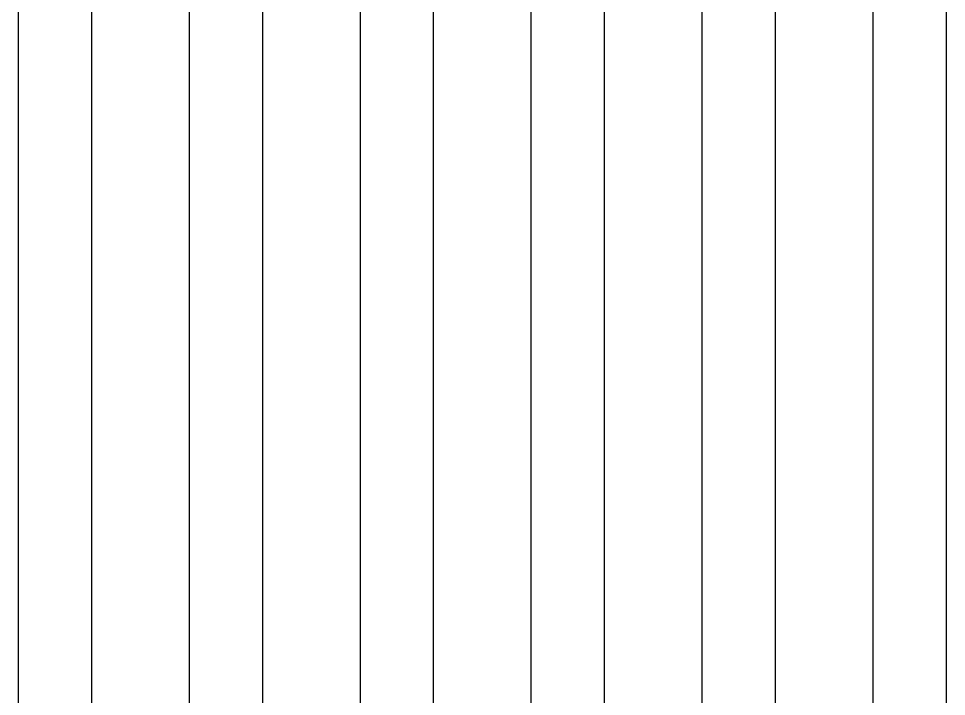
# Model space of a CAD drawing. Header units: feet. Extents: x 2272 to 4893, y 337 to 2916.
# Drawn here: x 3461.21 to 3480.21, y 1890.34 to 1904.23 of the extents above; entities that cross this region are included whole.
import ezdxf

# ---------------------------------------------------------------- set-up
doc = ezdxf.new("R2010")
doc.units = ezdxf.units.FT

msp = doc.modelspace()

# ---------------------------------------------------------------- linework, layer by layer
at = {"color": 242, "true_color": 0xcd2027}
for p, q in [((3461.208, 1831.067), (3461.208, 1936.952)), ((3462.708, 1831.067), (3462.708, 1936.952)), ((3464.708, 1831.067), (3464.708, 1936.952)), ((3466.208, 1831.067), (3466.208, 1936.952)), ((3468.208, 1831.067), (3468.208, 1936.952)), ((3469.708, 1831.067), (3469.708, 1936.952)), ((3471.708, 1831.067), (3471.708, 1936.952)), ((3473.208, 1831.067), (3473.208, 1936.952)), ((3475.208, 1831.067), (3475.208, 1936.952)), ((3476.708, 1831.067), (3476.708, 1936.952)), ((3478.708, 1831.067), (3478.708, 1936.952)), ((3480.208, 1831.067), (3480.208, 1936.952))]:
    msp.add_line(p, q, dxfattribs=at)

doc.saveas('drawing.dxf')
